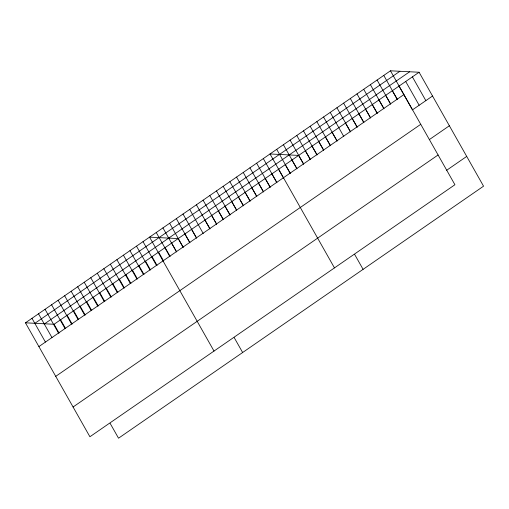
<?xml version="1.0" encoding="UTF-8"?>
<svg xmlns="http://www.w3.org/2000/svg" width="509" height="509" viewBox="0 0 509 509"><rect width="100%" height="100%" fill="white"/><g stroke="black" fill="none" stroke-linecap="round" stroke-linejoin="round"><path stroke-width="0.76" d="M390.467 70.796L454.925 184.729L89.908 436.754L25.45 322.821L390.467 70.796L419.092 72.246L483.55 186.179L118.533 438.204L110.116 423.329M34.898 323.304L399.915 71.273M44.627 323.794L409.643 71.769M25.45 322.821L54.075 324.271L419.092 72.246M38.9 346.591L403.917 94.566M432.542 96.016L412.462 109.874L399.011 86.104M55.729 376.348L420.752 124.317M429.297 139.631L449.371 125.768M73.073 407.003L438.09 154.971M446.641 170.286L466.715 156.422M412.398 76.865L425.848 100.636M405.705 81.485L419.155 105.255M383.773 75.415L397.224 99.185M392.324 90.729L397.319 99.554M377.08 80.034L390.53 103.804M385.631 95.348L390.626 104.173M370.393 84.659L383.837 108.43M378.938 99.968L383.932 108.799M363.7 89.279L377.15 113.049M372.244 104.587L377.239 113.418M357.006 93.898L370.457 117.668M365.557 109.206L370.552 118.037M350.313 98.517L363.763 122.287M358.864 113.831L363.859 122.656M343.626 103.136L357.07 126.906M352.171 118.451L357.165 127.282M336.933 107.762L350.377 131.532M345.477 123.07L350.472 131.901M330.239 112.381L343.785 136.52M323.546 117L336.996 140.77M332.097 132.315L337.092 141.139M316.852 121.619L330.303 145.389M325.404 136.934L330.398 145.759M310.166 126.238L323.609 150.009M318.71 141.553L323.705 150.384M303.472 130.864L316.922 154.634M312.017 146.172L317.012 155.003M296.779 135.483L310.229 159.253M305.33 150.791L310.325 159.622M290.085 140.102L303.536 163.873M303.631 164.242L298.637 155.417L270.012 153.966L334.47 267.893M354.678 254.468L363.095 269.344M283.398 144.721L296.842 168.492M291.943 160.036L296.938 168.861M276.705 149.347L290.149 173.111M285.25 164.655L290.245 173.486M278.557 169.274L283.551 178.105M263.318 158.585L276.769 182.356M271.87 173.893L276.864 182.725M256.625 163.204L270.075 186.975M265.176 178.519L270.171 187.344M249.938 167.824L263.382 191.594M258.483 183.138L263.477 191.969M243.245 172.449L256.695 196.219M251.79 187.757L256.784 196.589M236.551 177.068L250.002 200.839M245.096 192.377L250.097 201.208M229.858 181.688L243.308 205.458M238.409 196.996L243.404 205.827M223.165 186.307L236.615 210.077M231.716 201.621L236.71 210.446M216.478 190.926L229.922 214.696M225.023 206.24L230.017 215.072M209.784 195.551L223.235 219.322M218.329 210.86L223.324 219.691M203.091 200.171L216.541 223.941M211.642 215.479L216.637 224.31M196.398 204.79L209.848 228.56M204.949 220.104L209.943 228.929M189.711 209.409L203.25 233.548M183.017 214.028L196.461 237.798M191.562 229.343L196.557 238.174M176.324 218.654L189.774 242.424M184.869 233.962L189.863 242.793M169.631 223.273L183.081 247.043M183.176 247.412L178.182 238.581L149.557 237.137L214.015 351.064M234.223 337.639L242.64 352.514M171.648 243.092L176.642 251.923M162.937 227.892L176.388 251.662M165.113 247.603L170.108 256.434M156.25 232.511L169.694 256.281M158.585 252.114L163.58 260.945M152.051 256.625L157.046 265.45M143.023 241.641L156.473 265.412M145.517 261.136L150.518 269.961M136.495 246.152L149.939 269.923M138.989 265.641L143.983 274.472M129.96 250.663L143.411 274.434M132.455 270.152L137.449 278.983M123.426 255.174L136.876 278.945M125.927 274.663L130.921 283.494M116.898 259.685L130.342 283.456M119.392 279.174L124.387 288.005M110.364 264.196L123.814 287.967M112.858 283.685L117.853 292.51M103.83 268.701L117.28 292.471M106.33 288.196L111.325 297.021M97.302 273.212L110.752 296.982M99.796 292.7L104.79 301.532M90.767 277.723L104.218 301.493M93.268 297.211L98.262 306.043M84.24 282.234L97.683 306.004M86.734 301.722L91.728 310.554M77.705 286.745L91.156 310.515M80.199 306.233L85.194 315.065M71.171 291.256L84.621 315.026M73.671 310.744L78.666 319.569M64.643 295.761L78.087 319.531M67.137 315.256L72.132 324.08M58.109 300.272L71.559 324.042M60.603 319.76L65.604 328.591M51.574 304.783L65.025 328.553M54.075 324.271L59.069 333.102M45.046 309.294L58.497 333.064M38.512 313.805L51.963 337.575M31.984 318.316L45.428 342.086"/></g></svg>
